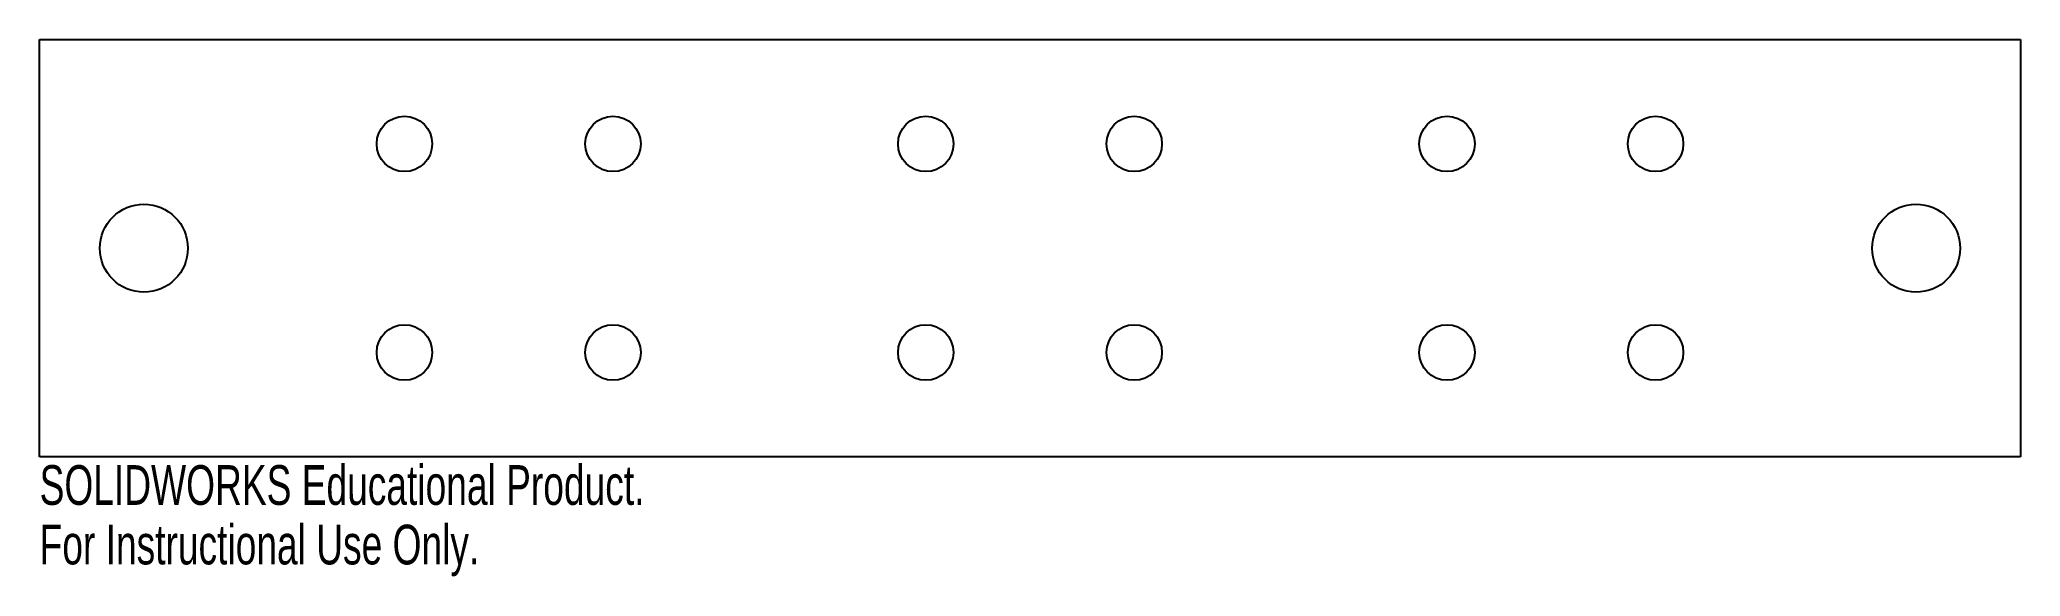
# Model space of a CAD drawing. Header units: inches. Extents: x -4.75 to 4.75, y -1.57 to 1.
import ezdxf

# ---------------------------------------------------------------- set-up
doc = ezdxf.new("R2010")
doc.units = ezdxf.units.IN
doc.header["$MEASUREMENT"] = 0
doc.styles.add('SLDTEXTSTYLE0', font='TXT', dxfattribs={"width": 0.7})

msp = doc.modelspace()

# ---------------------------------------------------------------- linework, layer by layer
at = {"color": 7, "linetype": 'Continuous', "lineweight": 25}
for p, q in [((-4.75, 1), (4.75, 1)), ((-4.75, -1), (-4.75, 1)), ((4.75, 1), (4.75, -1)), ((4.75, -1), (-4.75, -1))]:
    msp.add_line(p, q, dxfattribs=at)
for centre, radius in [((-3, 0.5), 0.133), ((-2, 0.5), 0.133), ((-0.5, 0.5), 0.133), ((0.5, 0.5), 0.133), ((2, 0.5), 0.133), ((3, 0.5), 0.133), ((-4.25, 0), 0.211), ((4.25, 0), 0.211), ((-3, -0.5), 0.133), ((-2, -0.5), 0.133), ((-0.5, -0.5), 0.133), ((0.5, -0.5), 0.133), ((2, -0.5), 0.133), ((3, -0.5), 0.133)]:
    msp.add_circle(centre, radius, dxfattribs=at)

# ---------------------------------------------------------------- texts
at = {"color": 7, "linetype": 'Continuous', "char_height": 0.1903, "attachment_point": 1, "style": 'SLDTEXTSTYLE0'}
for s, insert in [('SOLIDWORKS Educational Product.', (-4.75, -1.0401)), ('For Instructional Use Only.', (-4.75, -1.3256))]:
    msp.add_mtext(s, dxfattribs=dict(at, insert=insert))

doc.saveas('drawing.dxf')
